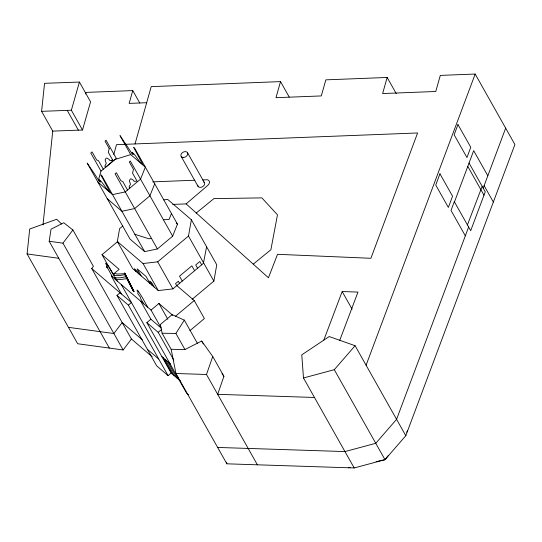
<?xml version="1.0" encoding="UTF-8"?>
<svg xmlns="http://www.w3.org/2000/svg" width="542" height="542" viewBox="0 0 542 542"><rect width="100%" height="100%" fill="white"/><g stroke="black" fill="none" stroke-linecap="round" stroke-linejoin="round"><path stroke-width="0.81" d="M124.342 273.425C124.538 272.504 124.992 274.164 124.348 273.507M124.43 273.06L124.667 273.344M109.362 348.079L49.173 241.265L51.029 229.178L63.753 222.748L72.913 229.984L93.38 266.318L91.72 268.514L131.435 339.001L123.142 349.969L77.696 343.75L27.1 253.954L29.688 229.036L56.7 219.259L61.558 223.975M43.001 224.903L52.737 131.11L41.599 111.334L44.552 83.312L79.423 82.059L90.568 101.828L82.506 130.012L52.737 131.11M203.731 263.1L172.918 288.879L158.278 290.58L132.58 268.547L117.343 241.502L119.613 228.663L122.831 225.967M192.098 299.333L213.873 281.108L188.487 236.055L191.373 219.74L167.654 199.402L163.657 199.869M213.873 281.108L216.759 264.801L191.373 219.74M203.521 262.735L206.61 246.786M85.589 94.017L86.043 92.397L132.776 90.589L139.809 103.068M98.332 180.5L100.995 171.103L114.816 159.538L130.71 154.605L145.337 167.146L140.534 179.158L125.277 191.922L112.519 194.605L97.892 182.065M111.937 160.927L112.397 159.294M113.779 154.416L116.53 144.653L417.604 132.966L370.911 258.29L277.531 254.306L268.439 277.768L186.116 203.894L172.742 204.415M132.776 90.589L129.159 103.393L146.679 102.709M135.039 143.935L151.218 86.632L280.526 81.605L289.211 97.025M280.526 81.605L275.986 97.689L321.304 95.927L325.844 79.85L387.164 77.465L396.263 93.617M387.164 77.465L382.625 93.549L435.768 91.483L440.307 75.399L475.185 74.044L514.9 144.531L405.802 435.7L384.996 459.684L354.19 467.956L226.861 463.817L175.967 373.499L171.164 349.305L162.099 333.228L160.364 324.482L172.146 314.631L184.327 320.126L197.539 343.581M82.506 130.012L71.361 110.236L79.423 82.059M257.389 464.806L206.495 374.488L212.742 356.48L201.658 341.047L184.951 349.529L171.164 349.305M212.742 356.48L223.914 376.317L217.674 394.325L314.475 397.469M366.087 365.213L475.185 74.044M454.474 201.922L473.674 150.676L487.827 175.784M468.62 227.037L396.575 419.318L375.769 443.302L344.963 451.574L217.633 447.441M483.193 188.149L505.672 128.149M323.865 339.976L342.171 291.535L357.977 292.084L339.644 340.6M467.434 224.923L482.17 186.34M154.714 183.792L149.917 195.804L134.653 208.575L121.896 211.251L107.269 198.711M171.462 213.514L169.063 219.517L163.399 219.734M144.639 251.617L101.896 175.757L100.846 174.856L110.073 192.186C105.412 188.887 103.712 183.074 99.254 179.72L100.555 182.031L99.437 181.678C95.636 175.296 91.239 169.199 87.181 163.054L130.019 239.076L144.639 251.617L157.397 248.941L172.661 236.17L177.458 224.158L134.714 148.298L133.664 147.397L142.892 164.727C138.23 161.428 136.53 155.615 132.072 152.261L133.373 154.578L132.255 154.219C128.454 147.837 124.057 141.74 119.999 135.595L130.71 154.605M124.511 273.927L124.768 273.588L133.772 291.176M162.099 333.228L175.893 333.452L184.327 320.126M49.173 241.265L62.96 243.148L72.913 229.984M376.094 461.655L384.996 459.684L388.079 455.754M406.588 432.177L407.618 430.863M355.098 345.715L329.218 336.535L301.772 354.861L303.486 377.97L334.292 369.698L355.098 345.715L405.802 435.7M186.116 203.894L207.782 185.391A4.593 3.279 -29.4 0 0 207.491 179.741L202.437 179.937M114.064 274.313L112.16 272.68L102.018 254.672L117.824 241.447M113.054 274.415L119.125 269.34L102.018 254.672M121.3 284.57L171.164 373.059L168.095 375.633L156.699 365.864L116.984 295.376L120.053 292.809M117.343 241.502L143.041 263.534L157.681 261.833L188.487 236.055M168.095 375.633L128.379 305.146L131.449 302.578L91.72 268.514M140.737 301.23L150.886 319.245L161.191 328.079L151.042 310.071L158.928 303.473L172.756 315.329M188.453 394.718L186.563 393.099L146.848 322.619L150.886 319.245M175.276 316.42L194.246 300.546L176.821 285.614M173.779 360.017L158.176 332.327L161.638 329.434M189.849 330.722L204.388 318.554L194.246 300.546M196.265 213.006L213.9 198.623L261.861 197.877L277.477 214.835L270.878 249.76L253.25 264.137M134.152 291.481L124.816 273.486L133.745 291.752M124.674 274.679L119.538 275.593L113.82 275.546M125.548 276.786L120.446 277.789L114.836 277.836M348.567 467.773L350.186 467.414M151.401 238.29L148.948 238.805L134.87 234.28M152.709 181.868L194.849 180.229M41.599 111.334L71.361 110.236M175.967 373.499L206.495 374.488M27.1 253.954L58.76 258.283M68.455 327.341L113.881 333.526L122.174 322.558L142.322 339.834M176.191 223.067L177.458 224.158M151.042 310.071L111.239 275.939L121.388 293.947M116.984 295.376L128.379 305.146M146.848 322.619L158.176 332.327M161.895 356.609L170.581 364.061M147.363 349.292L158.759 359.061M177.227 376.534L178.487 377.611M131.435 339.001L152.214 356.812M171.164 373.059L180.439 381.012M221.99 373.634L223.914 376.317M113.752 274.855C111.205 270.959 109.172 266.488 105.812 263.182C105.121 263.561 110.012 270.343 106.374 266.732L108.021 268.771L112.621 277.125M116.029 278.961L117.431 281.251M115.466 277.836L115.832 278.466M484.121 185.669L493.349 202.044M469.04 163.04L485.253 191.807L470.686 230.696L454.311 201.644L451.012 210.452L465.321 235.845M467.78 166.401L483.992 195.174M342.171 291.535L352.104 309.157M334.292 369.698L384.996 459.684M187.417 152.532L204.293 182.478M181.231 156.523L198.101 186.468M303.486 377.97L354.19 467.956M201.671 264.821L199.808 261.515L195.709 264.943L197.573 268.249M194.625 270.715L191.868 265.831L179.497 276.183L182.248 281.074M172.661 236.17L130.331 161.042L129.281 161.922L133.481 169.375L132.539 173.108L137.018 181.062L134.192 181.387L133.4 180.256L131.32 178.921L130.351 178.955L129.335 180.703L130.493 184.239L129.091 186.868L129.782 188.155M127.553 190.018L122.743 181.482L120.92 180.791L116.367 172.722L115.067 173.813L157.397 248.941M179.537 283.344L178.365 281.264L175.547 283.622L176.719 285.702M157.681 261.833L172.918 288.879M201.658 341.047L203.311 343.987M103.271 169.199L98.461 160.662L96.639 159.971L92.086 151.902L90.785 152.993L100.995 171.103M67.235 110.385L78.373 130.161M143.041 263.534L158.278 290.58M154.152 287.043L151.733 282.755L149.7 281.007L152.119 285.295M150.032 283.507L146.055 276.454L137.146 268.818L141.123 275.871M175.893 333.452L184.951 349.529M158.928 303.473L167.857 319.319M138.793 273.873L137.268 271.163L134.389 268.697L135.913 271.406M167.641 361.534L176.909 377.984M165.073 359.332L174.341 375.782M162.878 357.456L172.146 373.905M62.96 243.148L123.142 349.969M143.826 303.879L140.791 298.852L140.303 297.03L137.77 293.534L138.034 292.016L136.99 290.078L138.278 291.135L142.397 297.619L147.668 307.172M126.733 278.649L133.617 291.623M133.833 291.474L124.884 273.236M226.542 462.204L226.861 463.817M203.785 181.997A3.686 2.635 -29.4 0 1 202.335 186.855A3.686 2.635 -29.4 0 1 197.742 185.134M114.044 273.324L113.942 276.284L116.063 279.428L121.13 279.435L126.686 278.696L124.314 273.737L117.147 274.042L114.044 273.324M109.233 148.589L108.292 152.322L112.77 160.269L109.951 160.595L109.152 159.47L107.072 158.129L106.103 158.162L105.094 159.91L106.246 163.447L104.843 166.076L105.541 167.363L116.293 158.366L106.083 140.256L105.033 141.13L109.233 148.589M457.97 124.579L454.149 134.795L466.947 157.512L470.774 147.295L457.97 124.579M439.941 173.813L435.734 185.039L448.356 207.437L452.563 196.211L439.941 173.813M183.237 157.451A3.686 2.635 -29.4 0 0 187.715 153.156A3.686 2.635 -29.4 0 0 182.017 152.98A3.686 2.635 -29.4 0 0 183.237 157.451"/></g></svg>
